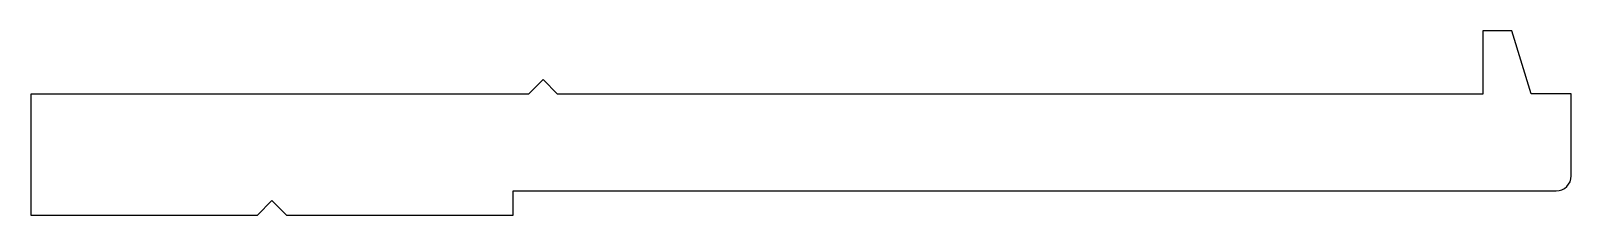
# Model space of a CAD drawing. Extents: x 3.9 to 44.4, y 3.1 to 8.
import ezdxf

# ---------------------------------------------------------------- set-up
doc = ezdxf.new("R2010")
doc.units = 0
doc.layers.get('0').update_dxf_attribs({"linetype": 'CONTINUOUS'})

msp = doc.modelspace()

# ---------------------------------------------------------------- linework, layer by layer
for p, q in [((42.873, 7.956), (42.111, 7.956)), ((42.111, 7.956), (42.111, 6.296)), ((43.381, 6.305), (42.873, 7.956)), ((17.37, 6.677), (16.989, 6.296)), ((17.751, 6.296), (17.37, 6.677)), ((16.989, 6.296), (3.882, 6.296)), ((3.882, 6.296), (3.882, 3.121)), ((42.111, 6.296), (17.751, 6.296)), ((44.435, 6.305), (43.381, 6.305)), ((44.435, 4.152), (44.435, 6.305)), ((16.582, 3.121), (16.582, 3.756)), ((16.582, 3.756), (44.038, 3.756)), ((9.851, 3.121), (10.232, 3.502)), ((10.232, 3.502), (10.613, 3.121)), ((3.882, 3.121), (9.851, 3.121)), ((10.613, 3.121), (16.582, 3.121))]:
    msp.add_line(p, q)
msp.add_arc((44.038, 4.152), 0.397, 270, 0)

doc.saveas('drawing.dxf')
